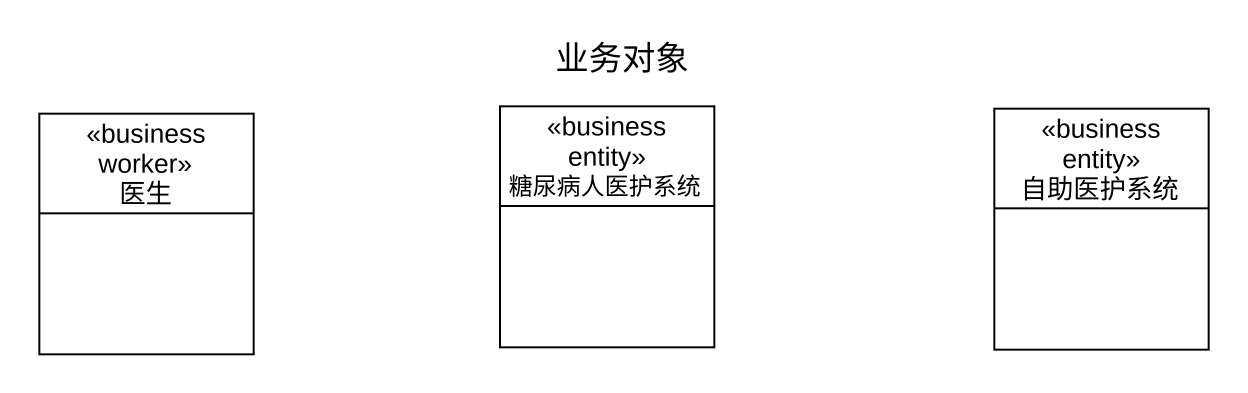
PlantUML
@startuml
title 业务对象
hide circle
hide empty members
class 医生 <<business worker>>
class 糖尿病人医护系统 <<business entity>>
class 自助医护系统 <<business entity>>
@enduml
